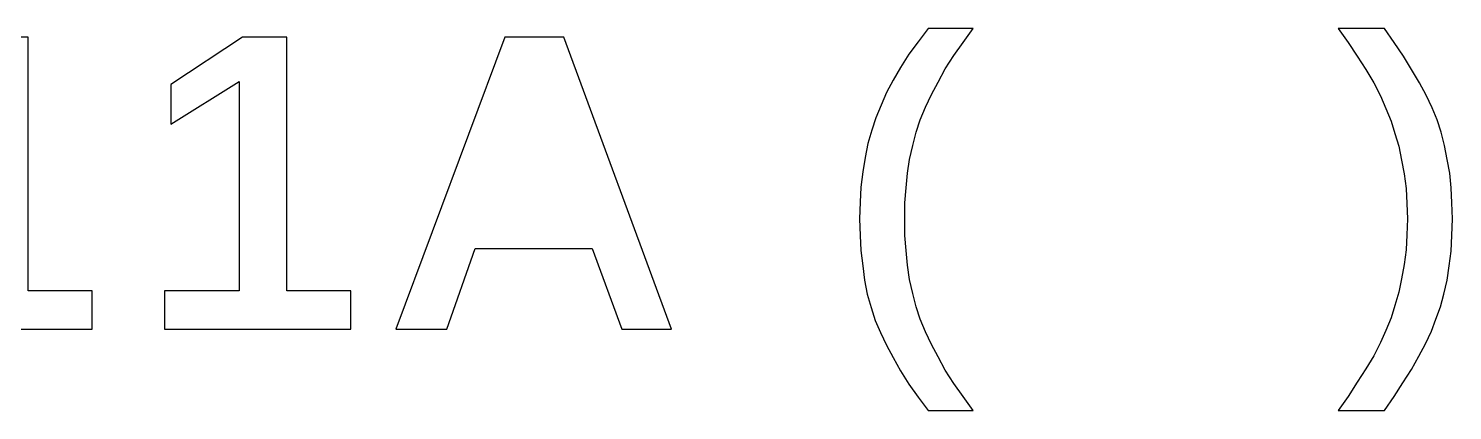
# Model space of a CAD drawing. Extents: x 48 to 223, y -90 to 79.
# Drawn here: x 150.28 to 171.81, y -90.37 to -84.59 of the extents above; entities that cross this region are included whole.
import ezdxf

# ---------------------------------------------------------------- set-up
doc = ezdxf.new("R2010")
doc.units = 0
doc.header["$MEASUREMENT"] = 0
doc.layers.get('0').update_dxf_attribs({"linetype": 'CONTINUOUS'})

msp = doc.modelspace()

# ---------------------------------------------------------------- linework, layer by layer
for points in [[(162.85, -87.22), (162.84, -87.47), (162.84, -87.47), (162.85, -87.72), (162.85, -87.72), (162.86, -87.95), (162.86, -87.95), (162.89, -88.18), (162.89, -88.18), (162.92, -88.4), (162.92, -88.4), (162.96, -88.61), (162.96, -88.61), (163.02, -88.81), (163.02, -88.81), (163.08, -89.01), (163.08, -89.01), (163.16, -89.19), (163.16, -89.19), (163.25, -89.38), (163.25, -89.38), (163.35, -89.57), (163.35, -89.57), (163.46, -89.77), (163.46, -89.77), (163.59, -89.97), (163.59, -89.97), (163.73, -90.17), (163.73, -90.17), (163.88, -90.37), (163.88, -90.37), (164.56, -90.37), (164.56, -90.37), (164.41, -90.16), (164.41, -90.16), (164.27, -89.96), (164.27, -89.96), (164.14, -89.76), (164.14, -89.76), (164.03, -89.56), (164.03, -89.56), (163.93, -89.37), (163.93, -89.37), (163.84, -89.18), (163.84, -89.18), (163.76, -88.99), (163.76, -88.99), (163.7, -88.8), (163.7, -88.8), (163.65, -88.6), (163.65, -88.6), (163.6, -88.39), (163.6, -88.39), (163.57, -88.17), (163.57, -88.17), (163.55, -87.95), (163.55, -87.95), (163.53, -87.72), (163.53, -87.72), (163.53, -87.47), (163.53, -87.47), (163.53, -87.23), (163.53, -87.23), (163.55, -87), (163.55, -87), (163.57, -86.78), (163.57, -86.78), (163.6, -86.57), (163.6, -86.57), (163.65, -86.36), (163.65, -86.36), (163.7, -86.16), (163.7, -86.16), (163.76, -85.97), (163.76, -85.97), (163.84, -85.78), (163.84, -85.78), (163.93, -85.59), (163.93, -85.59), (164.03, -85.4), (164.03, -85.4), (164.14, -85.2), (164.14, -85.2), (164.27, -85), (164.27, -85), (164.41, -84.8), (164.41, -84.8), (164.56, -84.59), (164.56, -84.59), (163.88, -84.59), (163.88, -84.59), (163.73, -84.79), (163.73, -84.79), (163.59, -84.98), (163.59, -84.98), (163.46, -85.18), (163.46, -85.18), (163.35, -85.37), (163.35, -85.37), (163.25, -85.56), (163.25, -85.56), (163.17, -85.75), (163.17, -85.75), (163.09, -85.94), (163.09, -85.94), (163.03, -86.13), (163.03, -86.13), (162.97, -86.33), (162.97, -86.33), (162.93, -86.54), (162.93, -86.54), (162.89, -86.76), (162.89, -86.76), (162.86, -86.99), (162.86, -86.99), (162.85, -87.22)], [(171.8, -87.72), (171.81, -87.47), (171.81, -87.47), (171.8, -87.23), (171.8, -87.23), (171.79, -87), (171.79, -87), (171.77, -86.78), (171.77, -86.78), (171.73, -86.57), (171.73, -86.57), (171.69, -86.36), (171.69, -86.36), (171.64, -86.16), (171.64, -86.16), (171.58, -85.97), (171.58, -85.97), (171.5, -85.79), (171.5, -85.79), (171.41, -85.6), (171.41, -85.6), (171.31, -85.41), (171.31, -85.41), (171.19, -85.21), (171.19, -85.21), (171.07, -85.01), (171.07, -85.01), (170.93, -84.8), (170.93, -84.8), (170.78, -84.59), (170.78, -84.59), (170.08, -84.59), (170.08, -84.59), (170.23, -84.8), (170.23, -84.8), (170.37, -85.01), (170.37, -85.01), (170.5, -85.21), (170.5, -85.21), (170.62, -85.41), (170.62, -85.41), (170.72, -85.61), (170.72, -85.61), (170.8, -85.8), (170.8, -85.8), (170.88, -85.99), (170.88, -85.99), (170.94, -86.18), (170.94, -86.18), (171, -86.37), (171, -86.37), (171.04, -86.58), (171.04, -86.58), (171.08, -86.79), (171.08, -86.79), (171.11, -87.01), (171.11, -87.01), (171.12, -87.24), (171.12, -87.24), (171.13, -87.47), (171.13, -87.47), (171.12, -87.71), (171.12, -87.71), (171.11, -87.94), (171.11, -87.94), (171.08, -88.16), (171.08, -88.16), (171.04, -88.38), (171.04, -88.38), (171, -88.58), (171, -88.58), (170.94, -88.78), (170.94, -88.78), (170.88, -88.97), (170.88, -88.97), (170.8, -89.16), (170.8, -89.16), (170.72, -89.34), (170.72, -89.34), (170.62, -89.54), (170.62, -89.54), (170.5, -89.74), (170.5, -89.74), (170.37, -89.94), (170.37, -89.94), (170.23, -90.16), (170.23, -90.16), (170.08, -90.37), (170.08, -90.37), (170.78, -90.37), (170.78, -90.37), (170.93, -90.16), (170.93, -90.16), (171.06, -89.95), (171.06, -89.95), (171.19, -89.75), (171.19, -89.75), (171.3, -89.55), (171.3, -89.55), (171.4, -89.36), (171.4, -89.36), (171.49, -89.17), (171.49, -89.17), (171.56, -88.99), (171.56, -88.99), (171.63, -88.8), (171.63, -88.8), (171.68, -88.61), (171.68, -88.61), (171.73, -88.4), (171.73, -88.4), (171.76, -88.18), (171.76, -88.18), (171.79, -87.96), (171.79, -87.96), (171.8, -87.72)], [(149.56, -88.56), (148.42, -88.56), (148.42, -88.56), (148.42, -89.14), (148.42, -89.14), (151.24, -89.14), (151.24, -89.14), (151.24, -88.56), (151.24, -88.56), (150.27, -88.56), (150.27, -88.56), (150.27, -84.72), (150.27, -84.72), (149.61, -84.72), (149.61, -84.72), (148.52, -85.44), (148.52, -85.44), (148.52, -86.04), (148.52, -86.04), (149.56, -85.39), (149.56, -85.39), (149.56, -88.56)], [(153.46, -88.56), (152.33, -88.56), (152.33, -88.56), (152.33, -89.14), (152.33, -89.14), (155.15, -89.14), (155.15, -89.14), (155.15, -88.56), (155.15, -88.56), (154.18, -88.56), (154.18, -88.56), (154.18, -84.72), (154.18, -84.72), (153.51, -84.72), (153.51, -84.72), (152.43, -85.44), (152.43, -85.44), (152.43, -86.04), (152.43, -86.04), (153.46, -85.39), (153.46, -85.39), (153.46, -88.56)], [(158.37, -84.72), (157.48, -84.72), (157.48, -84.72), (155.83, -89.14), (155.83, -89.14), (156.6, -89.14), (156.6, -89.14), (157.03, -87.92), (157.03, -87.92), (158.8, -87.92), (158.8, -87.92), (159.25, -89.14), (159.25, -89.14), (160, -89.14), (160, -89.14), (158.37, -84.72)]]:
    msp.add_lwpolyline(points)

doc.saveas('drawing.dxf')
